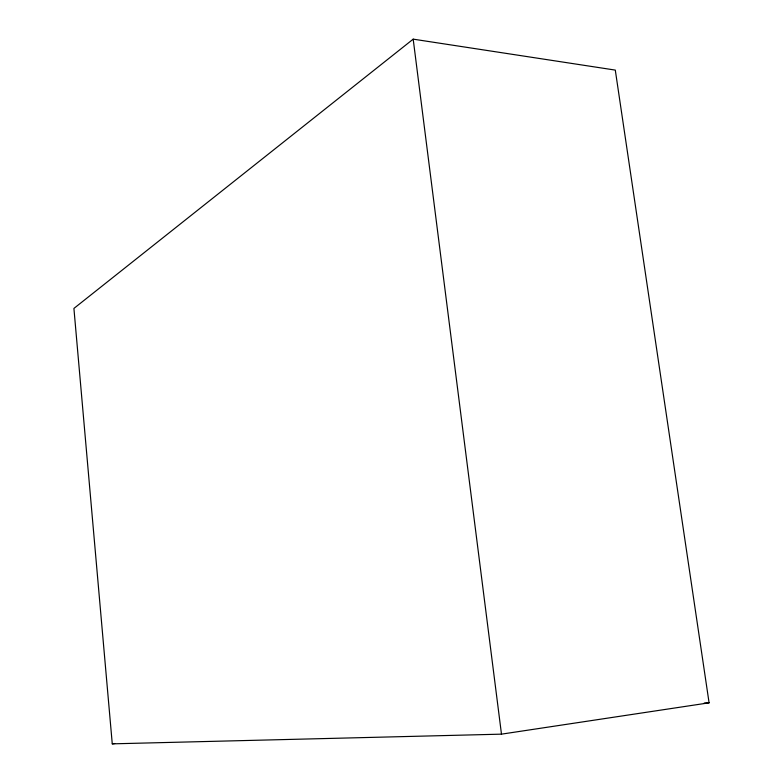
<?xml version="1.0" encoding="UTF-8"?>
<svg xmlns="http://www.w3.org/2000/svg" width="783" height="783" viewBox="0 0 783 783"><rect width="100%" height="100%" fill="white"/><g stroke="black" fill="none" stroke-linecap="round" stroke-linejoin="round"><path stroke-width="1.17" d="M413.189 39.15L73.915 308.424L112.263 743.85L501.482 734.151L709.085 702.821L615.291 70.098L413.189 39.15L501.482 734.151M112.263 743.85L114.69 743.527M704.201 703.056L709.085 702.821"/></g></svg>
